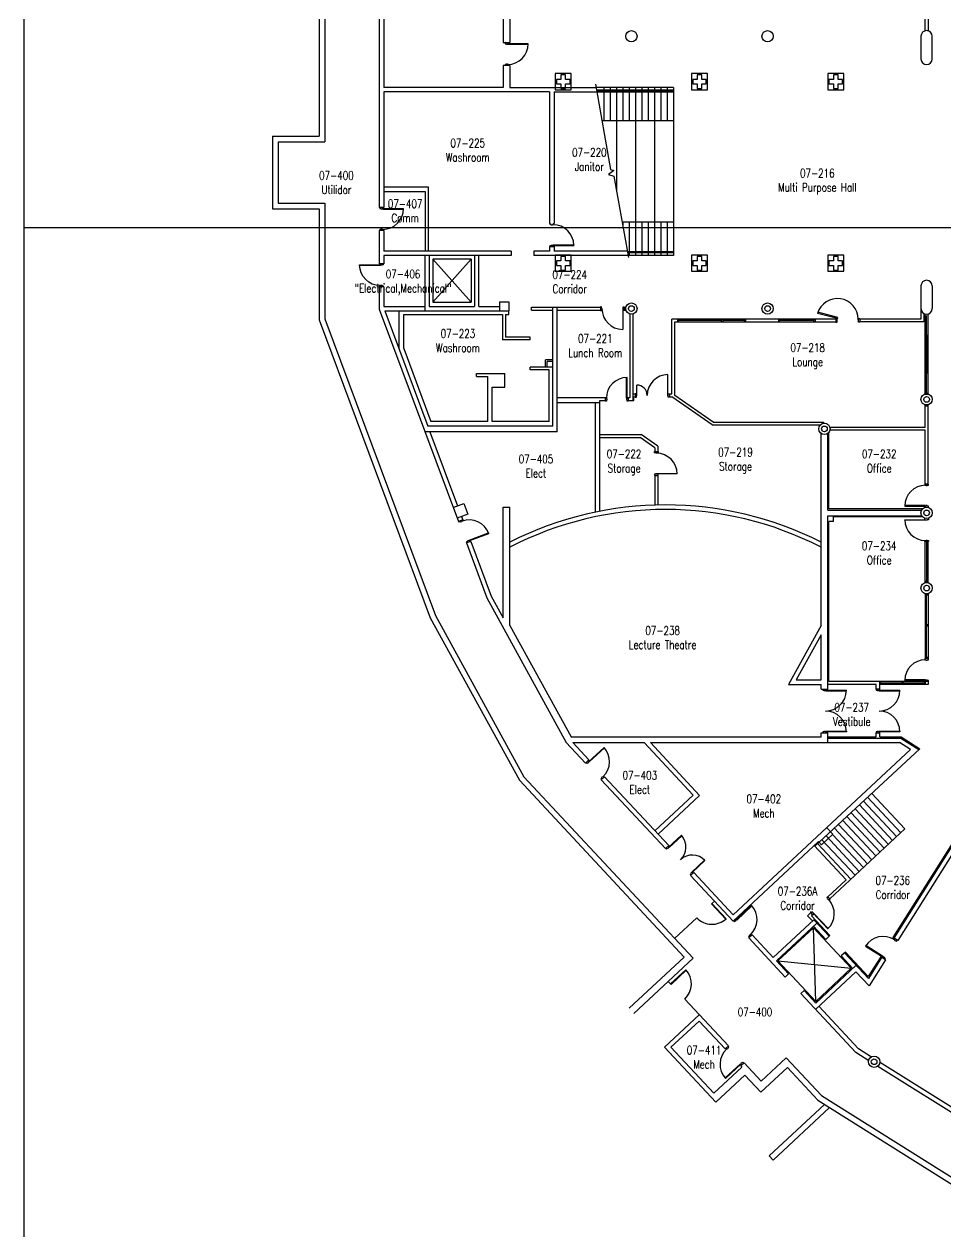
# Model space of a CAD drawing. Extents: x 11182 to 734459, y -1391328 to 152085.
# Drawn here: x 62862 to 103445, y -709941 to -656725 of the extents above; entities that cross this region are included whole.
import ezdxf
from ezdxf.enums import TextEntityAlignment as Align

# ---------------------------------------------------------------- set-up
doc = ezdxf.new("R2010")
doc.units = 0
doc.header["$LTSCALE"] = 500
doc.header["$MEASUREMENT"] = 0
doc.layers.add('0_Defpoints', color=106, linetype='CONTINUOUS', plot=False)
for name, color, linetype in [('0_room_data', 7, 'CONTINUOUS'), ('1_Wall_Exist', 251, 'CONTINUOUS'), ('3_Text', 7, 'CONTINUOUS')]:
    doc.layers.add(name, color=color, linetype=linetype)
doc.styles.add('1_200', font='simplex.shx', dxfattribs={"width": 0.75, "height": 460})

# ---------------------------------------------------------------- blocks, each defined once
blk = doc.blocks.new('room_data')
at = {"layer": '3_Text', "style": '1_200', "width": 0.75}
for tag, p in [('ROOMNUM', (0, 0)), ('ROOMUSE', (0, -575))]:
    blk.add_attdef(tag, text='', height=345, dxfattribs=at).set_placement(p, align=Align.MIDDLE_CENTER)

msp = doc.modelspace()

# ---------------------------------------------------------------- linework, layer by layer
at = {"layer": '0_Defpoints'}
for points in [[(174624, -523132), (174624, -736982), (62862, -736982), (62862, -523132)], [(174624, -665698), (62862, -665698)]]:
    msp.add_lwpolyline(points, dxfattribs=at)
at = {"layer": '1_Wall_Exist'}
for p, q in [((102524, -648498), (102524, -657021)), ((102674, -648498), (102674, -657021)), ((83949, -652084), (83949, -657534)), ((84249, -652084), (84249, -657534)), ((75849, -652555), (75849, -661659)), ((76099, -652619), (76099, -661909)), ((78499, -653234), (78499, -664801)), ((78699, -653285), (78699, -659509)), ((83949, -657534), (84249, -657534)), ((84055, -657534), (84043, -657534)), ((84043, -657534), (84043, -657585)), ((84043, -657585), (84093, -657585)), ((84093, -657585), (84093, -657601)), ((84093, -657601), (84144, -657601)), ((85059, -657585), (84144, -657585)), ((84144, -657585), (84144, -657611)), ((84144, -657611), (85059, -657611)), ((84195, -657534), (84182, -657534)), ((84195, -657585), (84195, -657534)), ((85058, -657611), (85059, -657585)), ((102349, -657259), (102349, -658259)), ((102849, -658259), (102849, -657259)), ((84249, -658550), (83949, -658550)), ((83949, -658550), (83949, -659509)), ((84093, -658500), (84043, -658500)), ((84043, -658500), (84043, -658550)), ((84144, -658483), (84093, -658483)), ((84093, -658483), (84093, -658500)), ((84144, -658500), (84144, -658483)), ((84195, -658500), (84144, -658500)), ((84195, -658550), (84195, -658500)), ((84249, -658550), (84249, -659509)), ((83949, -659509), (78699, -659509)), ((78699, -659709), (78699, -664801)), ((85999, -659709), (78699, -659709)), ((84249, -659509), (88044, -659509)), ((85999, -659709), (85999, -665509)), ((86199, -659709), (86199, -665509)), ((86199, -659709), (91459, -659709)), ((88020, -659376), (88683, -663134)), ((91459, -659509), (88043, -659509)), ((91459, -659634), (88066, -659634)), ((91459, -659659), (88070, -659659)), ((91459, -659684), (88074, -659684)), ((88099, -659634), (88099, -659823)), ((88379, -659509), (88379, -660985)), ((88659, -659509), (88659, -660985)), ((88939, -659509), (88939, -660985)), ((89219, -659509), (89219, -660985)), ((89499, -659509), (89499, -660985)), ((89779, -659509), (89779, -660985)), ((90059, -659509), (90059, -660985)), ((90339, -659509), (90339, -660985)), ((90619, -659509), (90619, -660985)), ((90899, -659509), (90899, -660985)), ((91179, -659509), (91179, -660985)), ((91459, -659509), (91459, -666925)), ((91459, -660985), (88304, -660985)), ((88939, -660985), (88939, -664019)), ((89779, -660985), (89779, -665450)), ((90619, -660985), (90619, -665450)), ((73799, -661659), (75849, -661659)), ((73799, -661659), (73799, -664859)), ((74049, -661909), (76099, -661909)), ((74049, -661909), (74049, -664609)), ((88819, -663175), (88591, -663344)), ((88591, -663344), (88833, -663416)), ((88683, -663134), (88819, -663175)), ((88833, -663416), (89466, -667009)), ((80661, -663909), (78699, -663909)), ((80536, -664109), (78699, -664109)), ((80536, -666725), (80536, -664109)), ((80661, -666725), (80661, -663909)), ((74049, -664609), (76099, -664609)), ((76099, -664609), (76099, -669710)), ((73799, -664859), (75849, -664859)), ((75849, -664859), (75849, -669755)), ((78699, -664801), (78499, -664801)), ((78523, -664801), (78523, -664852)), ((78523, -664852), (78574, -664852)), ((78574, -664852), (78574, -664868)), ((78574, -664868), (78624, -664868)), ((78624, -664868), (78624, -664852)), ((78624, -664852), (79564, -664852)), ((78650, -664852), (78650, -664878)), ((78650, -664878), (79564, -664878)), ((78675, -664852), (78675, -664801)), ((79564, -664878), (79564, -664852)), ((86023, -665560), (86023, -665509)), ((86023, -665509), (86035, -665509)), ((86073, -665560), (86023, -665560)), ((86073, -665576), (86073, -665560)), ((86124, -665576), (86073, -665576)), ((86175, -665560), (86124, -665560)), ((86124, -665560), (86124, -665576)), ((86162, -665509), (86175, -665509)), ((86175, -665509), (86175, -665560)), ((91459, -665450), (89191, -665450)), ((89219, -665450), (89219, -665608)), ((89499, -665450), (89499, -666925)), ((89779, -665450), (89779, -666925)), ((90059, -665450), (90059, -666925)), ((90339, -665450), (90339, -666925)), ((90619, -665450), (90619, -666925)), ((90899, -665450), (90899, -666925)), ((91179, -665450), (91179, -666925)), ((78699, -665817), (78499, -665817)), ((78499, -665817), (78499, -667282)), ((78573, -665767), (78523, -665767)), ((78523, -665767), (78523, -665817)), ((78624, -665750), (78573, -665750)), ((78573, -665750), (78573, -665767)), ((78624, -665767), (78624, -665750)), ((78675, -665767), (78624, -665767)), ((78675, -665817), (78675, -665767)), ((78699, -665817), (78699, -666725)), ((84299, -666725), (78699, -666725)), ((84299, -666725), (84299, -666925)), ((85999, -666725), (85299, -666725)), ((85299, -666725), (85299, -666925)), ((85999, -666525), (85999, -666725)), ((85999, -666525), (86199, -666525)), ((86023, -666525), (86023, -666475)), ((86023, -666475), (86074, -666475)), ((86074, -666475), (86074, -666458)), ((86074, -666458), (86124, -666458)), ((86124, -666458), (86124, -666475)), ((86124, -666475), (87064, -666475)), ((86150, -666475), (86150, -666449)), ((86150, -666449), (87064, -666449)), ((86175, -666475), (86175, -666525)), ((86199, -666525), (86199, -666725)), ((89416, -666725), (86199, -666725)), ((87064, -666449), (87064, -666475)), ((91459, -666750), (89420, -666750)), ((91459, -666775), (89425, -666775)), ((78699, -667282), (78499, -667282)), ((78523, -667333), (78523, -667282)), ((78675, -667282), (78675, -667333)), ((84299, -666925), (78699, -666925)), ((78699, -666925), (78699, -667282)), ((80499, -666925), (80499, -669359)), ((80699, -666925), (80699, -669159)), ((82537, -667075), (80849, -667075)), ((80849, -667075), (80849, -668972)), ((82537, -668972), (80849, -667075)), ((80849, -668972), (82537, -667075)), ((82537, -667075), (82537, -668972)), ((82687, -666925), (82687, -669159)), ((82887, -669159), (82887, -666925)), ((89451, -666925), (85299, -666925)), ((91459, -666800), (89429, -666800)), ((91459, -666925), (89451, -666925)), ((77634, -667333), (78573, -667333)), ((78548, -667359), (77634, -667359)), ((78548, -667333), (78548, -667359)), ((78573, -667349), (78573, -667333)), ((78624, -667349), (78573, -667349)), ((78675, -667333), (78624, -667333)), ((78624, -667333), (78624, -667349)), ((78699, -668298), (78499, -668298)), ((78499, -668298), (78499, -669277)), ((78523, -668298), (78523, -668248)), ((78523, -668248), (78574, -668248)), ((78574, -668248), (78574, -668231)), ((78574, -668231), (78624, -668231)), ((78624, -668231), (78624, -668248)), ((78624, -668248), (78675, -668248)), ((78675, -668248), (78675, -668298)), ((78699, -668298), (78699, -669159)), ((102349, -668259), (102349, -669717)), ((102849, -668259), (102849, -669259)), ((78499, -669277), (81985, -678634)), ((78699, -669159), (80499, -669159)), ((78743, -669359), (80634, -674434)), ((78743, -669359), (84199, -669359)), ((79375, -671021), (79375, -669359)), ((80699, -669159), (82687, -669159)), ((80849, -668972), (82537, -668972)), ((82887, -669159), (83799, -669159)), ((83799, -668959), (84199, -668959)), ((83799, -668959), (83799, -669359)), ((84199, -668959), (84199, -669359)), ((84199, -669522), (84199, -669359)), ((85199, -669322), (85199, -669197)), ((85199, -669197), (88236, -669197)), ((85199, -669322), (86136, -669322)), ((86136, -674434), (86136, -669197)), ((86336, -674684), (86336, -669197)), ((86336, -669322), (88236, -669322)), ((88236, -669183), (88236, -669335)), ((88287, -669183), (88236, -669183)), ((88236, -669335), (88287, -669335)), ((88287, -669335), (88287, -669183)), ((88303, -669233), (88287, -669233)), ((88287, -669284), (88303, -669284)), ((88303, -669284), (88303, -669233)), ((89217, -669233), (89217, -670173)), ((89217, -669233), (89234, -669233)), ((89234, -669284), (89217, -669284)), ((89234, -669335), (89234, -669183)), ((89234, -669183), (89284, -669183)), ((89284, -669335), (89234, -669335)), ((89284, -669183), (89284, -669335)), ((89284, -669197), (89367, -669197)), ((89284, -669322), (89367, -669322)), ((98688, -669653), (97813, -669422)), ((75849, -669755), (80739, -682882)), ((76099, -669710), (80967, -682778)), ((79575, -669522), (83925, -669522)), ((79575, -671021), (79575, -669522)), ((83925, -669522), (83925, -670641)), ((84050, -669522), (84050, -670516)), ((84050, -669522), (84199, -669522)), ((89536, -669513), (89536, -673197)), ((89661, -669513), (89661, -673322)), ((91385, -673021), (91385, -669717)), ((98608, -669717), (91385, -669717)), ((91509, -673084), (91509, -669840)), ((91509, -669840), (98608, -669840)), ((91625, -669717), (91625, -669840)), ((91675, -669728), (91625, -669728)), ((91625, -669829), (91675, -669829)), ((91675, -669829), (91675, -669728)), ((93574, -669779), (91675, -669779)), ((93574, -669728), (93625, -669728)), ((93574, -669829), (93574, -669728)), ((93625, -669829), (93574, -669829)), ((93625, -669728), (93625, -669829)), ((94578, -669779), (93625, -669779)), ((94578, -669728), (94628, -669728)), ((94578, -669829), (94578, -669728)), ((94628, -669829), (94578, -669829)), ((94628, -669717), (94628, -669840)), ((96070, -669717), (96070, -669840)), ((96120, -669728), (96070, -669728)), ((96070, -669829), (96120, -669829)), ((96120, -669829), (96120, -669728)), ((97639, -669779), (96120, -669779)), ((97639, -669728), (97689, -669728)), ((97639, -669829), (97639, -669728)), ((97689, -669829), (97639, -669829)), ((97689, -669717), (97689, -669840)), ((98675, -669702), (97798, -669470)), ((98608, -669702), (98608, -669855)), ((98659, -669702), (98608, -669702)), ((98608, -669855), (98659, -669855)), ((98659, -669855), (98659, -669702)), ((98675, -669702), (98688, -669653)), ((99589, -669753), (99589, -669702)), ((99589, -669702), (99656, -669702)), ((99606, -669753), (99589, -669753)), ((99606, -669855), (99606, -669702)), ((99656, -669855), (99606, -669855)), ((99656, -669702), (99656, -669855)), ((102349, -669717), (99656, -669717)), ((102473, -669840), (99656, -669840)), ((102473, -669475), (102473, -669840)), ((102537, -673037), (102537, -669502)), ((102599, -670443), (102599, -669559)), ((102661, -673037), (102661, -669502)), ((85136, -670516), (84050, -670516)), ((85136, -670641), (85136, -670516)), ((102650, -670443), (102548, -670443)), ((102548, -670443), (102548, -670494)), ((102548, -670494), (102650, -670494)), ((102576, -672045), (102576, -670494)), ((102622, -672045), (102622, -670494)), ((102650, -670494), (102650, -670443)), ((79575, -671021), (80772, -674234)), ((85136, -670641), (83925, -670641)), ((85822, -671834), (85822, -671520)), ((86136, -671520), (85822, -671520)), ((86136, -671584), (85886, -671584)), ((85886, -671834), (85886, -671584)), ((86136, -671834), (85136, -671834)), ((85136, -671959), (85136, -671834)), ((85974, -671959), (85136, -671959)), ((85974, -674234), (85974, -671959)), ((102650, -672045), (102548, -672045)), ((102548, -672045), (102548, -672095)), ((102548, -672095), (102650, -672095)), ((102599, -672979), (102599, -672095)), ((102650, -672095), (102650, -672045)), ((82773, -672122), (84023, -672122)), ((82773, -672247), (82773, -672122)), ((82773, -672247), (83273, -672247)), ((83273, -674234), (83273, -672247)), ((84023, -672722), (84023, -672122)), ((89385, -672295), (89411, -672294)), ((89385, -673209), (89385, -672294)), ((89411, -673234), (89411, -672294)), ((89837, -673108), (89837, -672626)), ((91209, -673108), (91209, -672169)), ((83473, -672722), (84023, -672722)), ((83473, -674234), (83473, -672722)), ((89661, -673021), (89770, -673021)), ((89661, -673145), (89770, -673145)), ((89770, -673007), (89770, -673159)), ((89821, -673007), (89770, -673007)), ((89770, -673159), (89821, -673159)), ((89821, -673159), (89821, -673007)), ((89837, -673058), (89821, -673058)), ((89821, -673108), (89837, -673108)), ((91209, -673058), (91225, -673058)), ((91225, -673108), (91209, -673108)), ((91225, -673159), (91225, -673007)), ((91225, -673007), (91276, -673007)), ((91276, -673159), (91225, -673159)), ((91276, -673007), (91276, -673159)), ((91276, -673021), (91385, -673021)), ((91276, -673145), (91385, -673145)), ((93155, -674383), (91385, -673145)), ((93193, -674263), (91509, -673084)), ((102537, -673029), (102661, -673029)), ((102548, -673029), (102548, -672979)), ((102548, -672979), (102650, -672979)), ((102650, -672979), (102650, -673029)), ((88445, -673197), (86336, -673197)), ((86336, -673397), (88198, -673397)), ((87998, -673397), (87998, -678230)), ((88445, -673322), (88198, -673322)), ((88198, -673322), (88198, -678190)), ((88445, -673196), (88445, -673183)), ((88445, -673183), (88496, -673183)), ((88445, -673197), (88445, -673322)), ((88445, -673336), (88445, -673323)), ((88496, -673336), (88445, -673336)), ((88496, -673183), (88496, -673234)), ((88496, -673234), (88512, -673234)), ((88512, -673285), (88496, -673285)), ((88496, -673285), (88496, -673336)), ((88512, -673234), (88512, -673285)), ((89411, -673209), (89385, -673209)), ((89394, -673285), (89394, -673234)), ((89394, -673234), (89411, -673234)), ((89411, -673285), (89394, -673285)), ((89411, -673183), (89461, -673183)), ((89411, -673336), (89411, -673285)), ((89461, -673336), (89411, -673336)), ((89461, -673183), (89461, -673196)), ((89536, -673197), (89461, -673197)), ((89461, -673197), (89461, -673322)), ((89661, -673322), (89461, -673322)), ((89461, -673323), (89461, -673336)), ((89711, -673209), (89661, -673209)), ((89661, -673310), (89711, -673310)), ((89711, -673310), (89711, -673209)), ((102536, -674497), (102536, -673491)), ((102536, -673491), (102661, -673491)), ((102548, -673491), (102548, -673541)), ((102548, -673541), (102650, -673541)), ((102650, -673541), (102650, -673491)), ((102661, -676993), (102661, -673501)), ((83273, -674234), (80772, -674234)), ((85974, -674234), (83473, -674234)), ((86336, -674684), (80513, -674684)), ((86136, -674434), (80634, -674434)), ((80727, -674684), (81945, -677955)), ((93155, -674383), (97922, -674383)), ((93193, -674263), (98055, -674263)), ((97949, -683221), (97949, -674759)), ((98055, -674263), (98055, -674313)), ((98249, -678134), (98249, -674759)), ((98249, -674759), (98299, -674759)), ((98299, -678084), (98299, -674759)), ((102536, -674497), (98341, -674497)), ((102536, -674622), (98341, -674622)), ((102536, -676993), (102536, -674622)), ((88198, -674809), (90027, -674809)), ((88198, -674933), (89988, -674933)), ((90637, -675387), (89988, -674933)), ((90761, -675322), (90027, -674809)), ((90622, -675560), (90775, -675560)), ((90622, -675611), (90622, -675560)), ((90775, -675611), (90622, -675611)), ((90637, -675387), (90637, -675560)), ((90673, -675627), (90673, -675611)), ((90724, -675627), (90673, -675627)), ((90724, -675611), (90724, -675627)), ((90761, -675322), (90761, -675560)), ((90775, -675560), (90775, -675611)), ((90775, -676558), (90622, -676558)), ((90622, -676558), (90622, -676609)), ((90622, -676609), (90775, -676609)), ((90637, -676609), (90637, -677916)), ((91613, -676542), (90673, -676542)), ((90673, -676542), (90673, -676558)), ((90724, -676558), (90724, -676542)), ((90761, -676609), (90761, -677913)), ((90775, -676609), (90775, -676558)), ((102536, -676993), (102523, -676993)), ((102523, -676993), (102523, -677044)), ((102523, -677044), (102675, -677044)), ((102650, -676994), (102548, -676994)), ((102548, -676994), (102548, -677044)), ((102574, -677044), (102574, -677060)), ((102574, -677060), (102624, -677060)), ((102624, -677060), (102624, -677044)), ((102650, -677044), (102650, -676994)), ((102675, -676993), (102662, -676993)), ((102675, -677044), (102675, -676993)), ((81758, -678025), (82226, -677851)), ((82226, -677851), (82401, -678319)), ((101634, -677933), (101634, -677959)), ((102548, -677933), (101634, -677933)), ((101634, -677959), (102573, -677959)), ((102523, -677959), (102523, -678009)), ((102548, -677959), (102548, -677933)), ((102624, -677942), (102573, -677942)), ((102573, -677942), (102573, -677959)), ((102624, -677959), (102624, -677942)), ((102675, -677959), (102624, -677959)), ((102675, -678009), (102675, -677959)), ((82401, -678319), (81932, -678494)), ((82120, -678424), (82172, -678564)), ((83949, -678009), (84249, -678009)), ((83949, -682882), (83949, -678009)), ((84249, -683221), (84249, -678009)), ((98249, -678134), (102382, -678134)), ((98249, -686026), (98249, -678384)), ((98249, -678384), (102382, -678384)), ((102420, -678084), (98299, -678084)), ((102420, -678434), (98499, -678434)), ((98499, -678634), (98499, -678434)), ((102523, -678009), (102535, -678009)), ((102662, -678009), (102675, -678009)), ((82172, -678564), (81985, -678634)), ((82025, -678674), (82007, -678626)), ((82072, -678656), (82025, -678674)), ((82078, -678671), (82072, -678656)), ((82126, -678653), (82078, -678671)), ((82168, -678620), (82120, -678638)), ((82120, -678638), (82126, -678653)), ((82138, -678577), (82150, -678573)), ((82150, -678573), (82168, -678620)), ((98299, -685697), (98299, -678634)), ((98499, -678634), (98299, -678634)), ((101634, -678586), (101634, -678560)), ((101634, -678560), (102573, -678560)), ((102548, -678586), (101634, -678586)), ((102523, -678560), (102523, -678509)), ((102523, -678509), (102535, -678509)), ((102548, -678560), (102548, -678586)), ((102573, -678576), (102573, -678560)), ((102624, -678576), (102573, -678576)), ((102675, -678560), (102624, -678560)), ((102624, -678560), (102624, -678576)), ((102662, -678509), (102675, -678509)), ((102675, -678509), (102675, -678560)), ((82527, -679517), (82339, -679586)), ((82344, -679530), (82392, -679513)), ((82362, -679578), (82344, -679530)), ((82386, -679497), (82434, -679480)), ((82392, -679513), (82386, -679497)), ((82434, -679480), (82439, -679495)), ((82439, -679495), (83320, -679167)), ((82454, -679462), (83311, -679143)), ((82463, -679486), (82454, -679462)), ((82487, -679477), (82505, -679525)), ((82527, -679517), (83424, -681924)), ((83311, -679143), (83320, -679167)), ((102523, -679525), (102523, -679475)), ((102523, -679475), (102675, -679475)), ((102536, -679525), (102523, -679525)), ((102536, -681357), (102536, -679475)), ((102548, -679525), (102548, -679475)), ((102650, -679525), (102548, -679525)), ((102574, -679475), (102574, -679458)), ((102574, -679458), (102624, -679458)), ((102599, -679525), (102599, -681275)), ((102624, -679458), (102624, -679475)), ((102650, -679475), (102650, -679525)), ((102661, -681357), (102661, -679475)), ((102675, -679525), (102662, -679525)), ((102675, -679475), (102675, -679525)), ((82339, -679586), (83241, -682008)), ((102661, -681325), (102536, -681325)), ((102548, -681275), (102650, -681275)), ((102548, -681325), (102548, -681275)), ((102650, -681275), (102650, -681325)), ((83241, -682008), (86731, -688372)), ((83424, -681924), (83949, -682882)), ((102536, -681792), (102536, -684681)), ((102661, -681825), (102536, -681825)), ((102548, -681825), (102548, -681875)), ((102548, -681875), (102650, -681875)), ((102599, -683190), (102599, -681875)), ((102650, -681875), (102650, -681825)), ((102661, -681792), (102661, -684681)), ((80739, -682882), (84666, -690042)), ((80967, -682778), (84870, -689895)), ((84249, -683221), (86943, -688134)), ((97949, -683221), (96523, -685822)), ((102650, -683190), (102548, -683190)), ((102548, -683190), (102548, -683240)), ((102548, -683240), (102650, -683240)), ((102599, -684631), (102599, -683240)), ((102650, -683240), (102650, -683190)), ((97949, -683637), (96860, -685622)), ((97949, -685622), (97949, -683637)), ((102536, -684681), (102523, -684681)), ((102523, -684681), (102523, -684732)), ((102523, -684732), (102574, -684732)), ((102661, -684681), (102536, -684681)), ((102650, -684631), (102548, -684631)), ((102548, -684631), (102548, -684681)), ((102574, -684732), (102574, -684748)), ((102574, -684748), (102624, -684748)), ((102624, -684748), (102624, -684732)), ((102624, -684732), (102675, -684732)), ((102650, -684681), (102650, -684631)), ((102675, -684681), (102662, -684681)), ((102675, -684732), (102675, -684681)), ((96522, -685822), (97949, -685822)), ((96860, -685622), (97949, -685622)), ((97949, -686026), (97949, -685822)), ((100384, -685822), (98249, -685822)), ((102661, -685697), (98299, -685697)), ((100384, -686026), (100384, -685822)), ((100534, -686026), (100534, -685697)), ((100584, -685709), (100534, -685709)), ((100534, -685810), (100584, -685810)), ((102661, -685822), (100534, -685822)), ((100584, -685810), (100584, -685709)), ((101510, -685759), (100584, -685759)), ((101560, -685709), (101510, -685709)), ((101510, -685709), (101510, -685810)), ((101510, -685810), (101560, -685810)), ((101560, -685810), (101560, -685709)), ((102486, -685759), (101560, -685759)), ((101634, -685621), (101634, -685646)), ((102548, -685621), (101634, -685621)), ((101634, -685646), (102573, -685646)), ((102486, -685709), (102486, -685810)), ((102536, -685709), (102486, -685709)), ((102486, -685810), (102536, -685810)), ((102523, -685646), (102523, -685697)), ((102536, -685697), (102536, -685822)), ((102548, -685646), (102548, -685621)), ((102624, -685630), (102573, -685630)), ((102573, -685630), (102573, -685646)), ((102624, -685646), (102624, -685630)), ((102675, -685646), (102624, -685646)), ((102661, -685697), (102661, -685822)), ((102662, -685697), (102675, -685697)), ((102675, -685697), (102675, -685646)), ((97949, -686026), (98249, -686026)), ((98023, -686026), (98023, -686077)), ((98023, -686077), (98073, -686077)), ((98073, -686077), (98073, -686093)), ((98073, -686093), (98124, -686093)), ((98124, -686093), (98124, -686077)), ((98124, -686077), (99064, -686077)), ((98150, -686077), (98150, -686102)), ((98150, -686102), (99064, -686102)), ((98175, -686077), (98175, -686026)), ((99064, -686102), (99064, -686077)), ((100535, -686026), (100383, -686026)), ((100383, -686026), (100383, -686077)), ((100383, -686077), (100434, -686077)), ((100434, -686077), (100434, -686093)), ((100434, -686093), (100484, -686093)), ((100484, -686093), (100484, -686077)), ((100484, -686077), (101424, -686077)), ((100510, -686077), (100510, -686102)), ((100510, -686102), (101424, -686102)), ((100535, -686077), (100535, -686026)), ((101424, -686102), (101424, -686077)), ((97949, -688134), (97949, -687956)), ((97949, -687956), (98249, -687956)), ((98073, -687906), (98023, -687906)), ((98023, -687906), (98023, -687956)), ((98023, -687956), (98035, -687956)), ((98124, -687889), (98073, -687889)), ((98073, -687889), (98073, -687906)), ((98124, -687906), (98124, -687889)), ((98175, -687906), (98124, -687906)), ((98150, -687905), (98150, -687880)), ((98150, -687880), (99064, -687880)), ((99064, -687905), (98150, -687905)), ((98162, -687956), (98175, -687956)), ((98175, -687956), (98175, -687906)), ((98249, -688384), (98249, -687956)), ((99064, -687880), (99064, -687905)), ((100433, -687906), (100383, -687906)), ((100383, -687906), (100383, -687956)), ((100383, -687956), (100395, -687956)), ((100384, -688134), (100384, -687956)), ((100384, -687956), (100534, -687956)), ((100484, -687889), (100433, -687889)), ((100433, -687889), (100433, -687906)), ((100484, -687906), (100484, -687889)), ((100535, -687906), (100484, -687906)), ((100510, -687905), (100510, -687880)), ((100510, -687880), (101424, -687880)), ((101424, -687905), (100510, -687905)), ((100522, -687956), (100535, -687956)), ((100534, -688134), (100534, -687956)), ((100535, -687956), (100535, -687906)), ((101424, -687880), (101424, -687905)), ((86731, -688372), (87580, -689282)), ((86943, -688134), (97949, -688134)), ((87017, -688384), (87726, -689146)), ((87017, -688384), (90161, -688384)), ((87706, -689234), (88394, -688593)), ((87742, -689235), (88411, -688611)), ((88411, -688612), (88394, -688593)), ((90161, -688384), (92320, -690700)), ((90435, -688384), (92603, -690710)), ((90435, -688384), (101406, -688384)), ((98249, -688134), (100384, -688134)), ((98249, -688184), (101464, -688184)), ((100534, -688134), (101478, -688134)), ((101890, -688689), (101406, -688384)), ((101464, -688184), (102260, -688685)), ((101478, -688134), (102298, -688650)), ((87580, -689282), (87726, -689146)), ((94086, -695966), (101890, -688689)), ((102298, -688650), (97683, -692953)), ((106184, -688907), (101117, -696968)), ((87597, -689266), (87632, -689303)), ((87632, -689303), (87669, -689268)), ((87669, -689268), (87680, -689280)), ((87680, -689280), (87718, -689245)), ((87718, -689245), (87706, -689234)), ((87744, -689199), (87709, -689162)), ((87725, -689216), (87742, -689235)), ((84666, -690042), (91927, -697830)), ((84870, -689895), (92321, -697885)), ((88293, -689937), (88256, -689972)), ((88256, -689972), (88290, -690009)), ((88273, -690025), (88419, -689889)), ((88273, -690025), (91097, -693054)), ((88319, -689891), (88282, -689925)), ((88282, -689925), (88293, -689937)), ((88330, -689902), (88319, -689891)), ((88367, -689868), (88330, -689902)), ((88402, -689905), (88367, -689868)), ((88419, -689889), (91243, -692917)), ((92320, -690700), (90638, -692268)), ((92603, -690710), (90775, -692415)), ((100186, -690620), (101645, -692185)), ((105215, -690542), (101159, -696995)), ((105331, -690733), (101328, -697101)), ((99637, -691131), (101097, -692696)), ((99820, -690961), (101280, -692526)), ((100003, -690790), (101462, -692355)), ((99089, -691643), (100548, -693208)), ((99272, -691472), (100731, -693037)), ((99454, -691302), (100914, -692867)), ((98199, -692131), (98472, -692423)), ((101645, -692185), (98332, -695274)), ((98540, -692154), (100000, -693719)), ((98723, -691984), (100183, -693549)), ((98906, -691813), (100365, -693378)), ((91224, -693005), (91799, -692468)), ((91257, -693003), (91814, -692484)), ((97835, -692743), (94076, -696248)), ((97809, -692836), (99268, -694401)), ((97835, -692743), (97972, -692889)), ((98472, -692423), (97972, -692889)), ((97992, -692666), (99451, -694231)), ((98175, -692495), (99634, -694060)), ((98453, -692427), (99817, -693890)), ((91097, -693054), (91243, -692917)), ((91115, -693037), (91149, -693075)), ((91149, -693075), (91186, -693040)), ((91186, -693040), (91197, -693052)), ((91197, -693052), (91235, -693017)), ((91235, -693017), (91224, -693005)), ((91261, -692971), (91226, -692933)), ((91242, -692988), (91257, -693003)), ((99057, -694427), (97649, -692917)), ((92267, -694087), (92824, -693567)), ((92839, -693583), (92281, -694102)), ((92824, -693568), (92839, -693583)), ((92226, -694155), (92189, -694189)), ((92189, -694189), (92223, -694226)), ((92206, -694243), (92352, -694106)), ((92206, -694243), (94076, -696248)), ((92252, -694108), (92215, -694143)), ((92215, -694143), (92226, -694155)), ((92263, -694120), (92252, -694108)), ((92300, -694085), (92263, -694120)), ((92281, -694102), (92267, -694087)), ((92335, -694122), (92300, -694085)), ((92352, -694106), (94086, -695966)), ((99057, -694427), (98247, -695183)), ((93258, -695371), (93129, -695491)), ((93129, -695491), (93753, -696160)), ((93771, -696142), (93148, -695474)), ((98200, -695207), (98238, -695173)), ((98235, -695244), (98200, -695207)), ((98223, -695256), (98235, -695244)), ((98258, -695293), (98223, -695256)), ((98238, -695173), (98246, -695182)), ((98332, -695274), (98247, -695183)), ((98270, -695282), (98258, -695293)), ((98304, -695319), (98270, -695282)), ((98342, -695284), (98304, -695319)), ((98333, -695275), (98342, -695284)), ((94203, -696200), (94890, -695559)), ((94239, -696201), (94907, -695578)), ((94907, -695578), (94890, -695559)), ((97504, -695876), (97358, -696012)), ((97572, -696242), (97358, -696012)), ((97495, -695866), (97532, -695831)), ((97503, -695875), (97495, -695866)), ((97589, -695967), (97504, -695876)), ((97532, -695831), (97566, -695868)), ((97589, -695967), (97534, -696018)), ((98339, -696881), (97534, -696018)), ((97566, -695868), (97578, -695857)), ((97578, -695857), (97613, -695894)), ((97599, -695977), (97590, -695968)), ((97636, -695943), (97599, -695977)), ((97613, -695894), (97601, -695905)), ((98242, -696593), (97601, -695905)), ((97618, -695924), (97637, -695907)), ((97637, -695907), (98260, -696575)), ((92479, -696097), (91503, -697008)), ((93752, -696159), (93771, -696142)), ((94094, -696232), (94128, -696269)), ((94128, -696269), (94165, -696235)), ((94165, -696235), (94177, -696247)), ((94177, -696247), (94214, -696212)), ((94214, -696212), (94203, -696200)), ((94240, -696165), (94205, -696128)), ((94221, -696183), (94239, -696201)), ((97627, -696191), (95846, -697853)), ((97764, -696338), (95982, -697999)), ((97615, -696545), (96053, -698001)), ((97717, -699786), (97615, -696545)), ((97615, -696545), (99279, -698329)), ((98156, -697052), (97617, -696474)), ((98302, -696915), (97627, -696191)), ((98260, -696575), (98242, -696593)), ((94789, -696903), (94752, -696938)), ((94752, -696938), (94787, -696975)), ((94915, -696855), (94769, -696991)), ((94769, -696991), (96375, -698713)), ((94815, -696857), (94778, -696892)), ((94778, -696892), (94789, -696903)), ((94826, -696869), (94815, -696857)), ((94863, -696834), (94826, -696869)), ((94898, -696871), (94863, -696834)), ((94915, -696855), (95846, -697853)), ((98339, -696881), (98156, -697052)), ((101328, -697101), (101117, -696968)), ((101179, -697008), (101152, -697051)), ((101152, -697051), (101195, -697078)), ((101195, -697078), (101186, -697091)), ((101186, -697091), (101229, -697118)), ((101229, -697118), (101238, -697105)), ((101238, -697105), (101281, -697132)), ((101281, -697132), (101308, -697089)), ((99021, -697613), (98838, -697783)), ((100039, -698777), (98984, -697647)), ((100031, -698695), (99021, -697613)), ((99927, -697330), (99913, -697352)), ((99913, -697352), (100687, -697838)), ((100700, -697817), (99926, -697330)), ((89503, -700091), (91927, -697830)), ((92321, -697885), (89714, -700317)), ((96521, -698577), (95982, -697999)), ((96053, -698001), (99279, -698329)), ((96053, -698001), (97717, -699786)), ((99350, -698332), (98838, -697783)), ((100576, -697828), (100031, -698695)), ((100618, -697855), (100039, -698777)), ((100787, -697961), (100070, -699104)), ((100787, -697961), (100576, -697828)), ((100665, -697825), (100638, -697868)), ((100708, -697852), (100665, -697825)), ((100687, -697838), (100700, -697817)), ((100717, -697838), (100708, -697852)), ((100760, -697865), (100717, -697838)), ((100751, -697879), (100760, -697865)), ((100794, -697906), (100751, -697879)), ((100767, -697949), (100794, -697906)), ((91996, -698395), (91327, -699018)), ((91344, -699037), (92013, -698413)), ((92013, -698414), (91996, -698395)), ((96521, -698577), (96375, -698713)), ((99486, -698478), (97705, -700139)), ((99496, -698195), (97714, -699857)), ((99279, -698329), (97717, -699786)), ((100070, -699104), (99486, -698478)), ((91344, -699037), (91224, -698908)), ((91950, -699687), (93869, -701745)), ((97203, -699308), (97057, -699444)), ((97057, -699444), (99476, -702039)), ((97714, -699857), (97203, -699308)), ((97851, -700003), (99605, -701883)), ((91059, -701796), (92588, -700371)), ((91342, -701806), (92578, -700654)), ((92578, -700654), (93723, -701882)), ((91059, -701796), (93324, -704224)), ((91342, -701806), (93231, -703832)), ((93723, -701882), (93869, -701745)), ((93741, -701865), (93775, -701902)), ((93775, -701902), (93812, -701868)), ((93812, -701868), (93823, -701880)), ((93823, -701880), (93861, -701845)), ((93850, -701833), (93887, -701798)), ((93861, -701845), (93850, -701833)), ((93887, -701798), (93852, -701761)), ((100175, -702242), (99605, -701883)), ((95316, -703296), (96413, -702273)), ((96413, -702273), (97967, -703940)), ((100053, -702402), (99476, -702039)), ((93231, -703832), (94467, -702679)), ((94400, -702535), (93731, -703159)), ((93749, -703177), (94436, -702537)), ((94399, -702571), (94433, -702608)), ((94417, -702554), (94400, -702535)), ((94416, -702625), (94562, -702488)), ((94416, -702625), (94467, -702679)), ((94462, -702490), (94425, -702525)), ((94425, -702525), (94436, -702537)), ((94473, -702502), (94462, -702490)), ((94510, -702467), (94473, -702502)), ((94545, -702504), (94510, -702467)), ((94562, -702488), (95316, -703296)), ((95299, -703791), (96469, -702700)), ((96469, -702700), (97807, -704134)), ((108444, -707676), (100450, -702651)), ((108550, -707507), (100529, -702465)), ((93324, -704224), (94596, -703038)), ((93732, -703159), (93749, -703177)), ((94596, -703038), (95299, -703791)), ((97967, -703940), (124035, -720325)), ((95669, -706597), (98107, -704323)), ((95840, -706780), (98326, -704461)), ((97807, -704134), (123785, -720464)), ((95669, -706597), (95840, -706780))]:
    msp.add_line(p, q, dxfattribs=at)
for points in [[(86243, -659615), (86954, -659615), (86954, -658904), (86243, -658904)], [(92243, -659615), (92954, -659615), (92954, -658904), (92243, -658904)], [(98243, -659615), (98954, -659615), (98954, -658904), (98243, -658904)], [(86243, -667615), (86954, -667615), (86954, -666904), (86243, -666904)], [(92243, -667615), (92954, -667615), (92954, -666904), (92243, -666904)], [(98243, -667615), (98954, -667615), (98954, -666904), (98243, -666904)]]:
    msp.add_lwpolyline(points, close=True, dxfattribs=at)
for points in [[(86899, -659159), (86699, -659159), (86700, -658959), (86499, -658959), (86499, -659159), (86299, -659159), (86299, -659359), (86499, -659359), (86499, -659559), (86699, -659559), (86699, -659359), (86899, -659359), (86899, -659159)], [(92899, -659159), (92699, -659159), (92700, -658959), (92499, -658959), (92499, -659159), (92299, -659159), (92299, -659359), (92499, -659359), (92499, -659559), (92699, -659559), (92699, -659359), (92899, -659359), (92899, -659159)], [(98899, -659159), (98699, -659159), (98700, -658959), (98499, -658959), (98499, -659159), (98299, -659159), (98299, -659359), (98499, -659359), (98499, -659559), (98699, -659559), (98699, -659359), (98899, -659359), (98899, -659159)], [(86899, -667159), (86699, -667159), (86700, -666959), (86499, -666959), (86499, -667159), (86299, -667159), (86299, -667359), (86499, -667359), (86499, -667559), (86699, -667559), (86699, -667359), (86899, -667359), (86899, -667159)], [(92899, -667159), (92699, -667159), (92700, -666959), (92499, -666959), (92499, -667159), (92299, -667159), (92299, -667359), (92499, -667359), (92499, -667559), (92699, -667559), (92699, -667359), (92899, -667359), (92899, -667159)], [(98899, -667159), (98699, -667159), (98700, -666959), (98499, -666959), (98499, -667159), (98299, -667159), (98299, -667359), (98499, -667359), (98499, -667559), (98699, -667559), (98699, -667359), (98899, -667359), (98899, -667159)]]:
    msp.add_lwpolyline(points, dxfattribs=at)
for centre, radius in [((89599, -657259), 250), ((95599, -657259), 250), ((89599, -669259), 250), ((89599, -669259), 125), ((95599, -669259), 250), ((95599, -669259), 125), ((102599, -673259), 250), ((102599, -673259), 125), ((98099, -674559), 250), ((98099, -674559), 125), ((102599, -678259), 250), ((102599, -678259), 125), ((102599, -681575), 250), ((102599, -681575), 125), ((100288, -702446), 250), ((100288, -702446), 125)]:
    msp.add_circle(centre, radius, dxfattribs=at)
for centre, radius, start, end in [((102599, -657259), 250, 0, 180), ((84144, -657585), 914, 270, 0), ((102599, -658259), 250, 180, 0), ((78650, -664852), 914, 270, 0), ((86150, -666475), 914, 0, 90), ((102599, -668259), 250, 0, 180), ((98675, -669728), 914, 0, 163.6606), ((89217, -669259), 914, 180, 270), ((102599, -669259), 250, 180, 0), ((89411, -673209), 914, 90, 180), ((89837, -673083), 457, 0, 90), ((91209, -673083), 914, 90, 180), ((102599, -673279), 250, 75.6615, 104.3385), ((90699, -676542), 914, 0, 90), ((102548, -677959), 914, 90, 180), ((91099, -693059), 15150, 63.118, 116.8818), ((91097, -693054), 14945, 62.7123, 117.2731), ((82463, -679486), 914, 20.4324, 110.4324), ((102548, -678560), 914, 180, 270), ((102548, -685646), 914, 90, 180), ((98150, -686077), 914, 270, 0), ((100510, -686077), 914, 270, 0), ((98150, -687905), 914, 0, 90), ((100510, -687905), 914, 0, 90), ((87725, -689216), 914, 313, 43), ((91242, -692988), 762, 313, 43), ((92281, -694102), 762, 43, 133), ((97618, -695924), 914, 313, 43), ((94221, -696183), 914, 313, 43), ((93148, -695474), 914, 223, 313), ((100687, -697838), 914, 57.8477, 147.8477), ((91327, -699018), 914, 313, 43), ((94417, -702554), 914, 133, 223)]:
    msp.add_arc(centre, radius, start, end, dxfattribs=at)
at = {"layer": '1_Wall_Exist', "extrusion": (0, 0, -1)}
msp.add_ellipse((78548, -667333), major_axis=(-429, 807), ratio=1, start_param=3.630285, end_param=5.201081, dxfattribs=at)

# ---------------------------------------------------------------- block references
at = {"layer": '0_room_data', "xscale": 1.089432688349144, "yscale": 1.089432688349144, "zscale": 1.089432688349144}
for p, values in [((82393, -661965), {'ROOMNUM': '07-225', 'ROOMUSE': 'Washroom'}), ((87747, -662375), {'ROOMNUM': '07-220', 'ROOMUSE': 'Janitor'}), ((76611, -663394), {'ROOMNUM': '07-400', 'ROOMUSE': 'Utilidor'}), ((97785, -663290), {'ROOMNUM': '07-216', 'ROOMUSE': 'Multi Purpose Hall'}), ((79637, -664638), {'ROOMNUM': '07-407', 'ROOMUSE': 'Comm'}), ((79545, -667735), {'ROOMNUM': '07-406', 'ROOMUSE': '"Electrical,Mechanical"'}), ((86883, -667762), {'ROOMNUM': '07-224', 'ROOMUSE': 'Corridor'}), ((81962, -670358), {'ROOMNUM': '07-223', 'ROOMUSE': 'Washroom'}), ((88010, -670579), {'ROOMNUM': '07-221', 'ROOMUSE': 'Lunch Room'}), ((97362, -670979), {'ROOMNUM': '07-218', 'ROOMUSE': 'Lounge'}), ((85397, -675885), {'ROOMNUM': '07-405', 'ROOMUSE': 'Elect'}), ((89277, -675664), {'ROOMNUM': '07-222', 'ROOMUSE': 'Storage'}), ((94183, -675584), {'ROOMNUM': '07-219', 'ROOMUSE': 'Storage'}), ((100511, -675665), {'ROOMNUM': '07-232', 'ROOMUSE': 'Office'}), ((100510, -679714), {'ROOMNUM': '07-234', 'ROOMUSE': 'Office'}), ((90975, -683444), {'ROOMNUM': '07-238', 'ROOMUSE': 'Lecture Theatre'}), ((99300, -686828), {'ROOMNUM': '07-237', 'ROOMUSE': 'Vestibule'}), ((89972, -689823), {'ROOMNUM': '07-403', 'ROOMUSE': 'Elect'}), ((95431, -690864), {'ROOMNUM': '07-402', 'ROOMUSE': 'Mech'}), ((101110, -694455), {'ROOMNUM': '07-236', 'ROOMUSE': 'Corridor'}), ((96915, -694932), {'ROOMNUM': '07-236A', 'ROOMUSE': 'Corridor'}), ((92800, -701931), {'ROOMNUM': '07-411', 'ROOMUSE': 'Mech'})]:
    msp.add_blockref('room_data', p, dxfattribs=at).add_auto_attribs(values)

# ---------------------------------------------------------------- texts
at = {"layer": '3_Text', "style": '1_200', "width": 0.75}
msp.add_text('07-400', height=375.9, dxfattribs=at).set_placement((94281, -700441))

doc.saveas('drawing.dxf')
